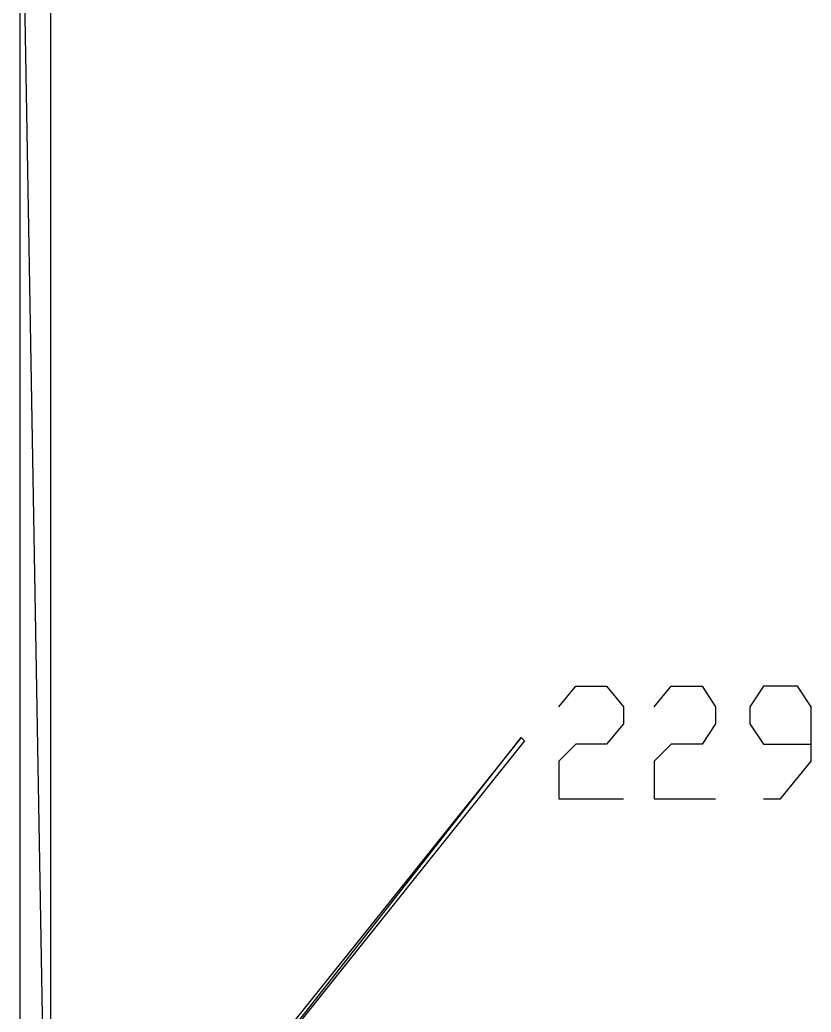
# Model space of a CAD drawing. Header units: millimetres. Extents: x 43 to 817, y 0 to 715.
# Drawn here: x 560.56 to 588.4, y 102.09 to 137.02 of the extents above; entities that cross this region are included whole.
import ezdxf

# ---------------------------------------------------------------- set-up
doc = ezdxf.new("R2010")
doc.units = ezdxf.units.MM
doc.layers.add('DIAGRAM', color=4, linetype='Continuous')

msp = doc.modelspace()

# ---------------------------------------------------------------- linework, layer by layer
at = {"layer": 'DIAGRAM'}
for p, q in [((561.64, 85.24), (560.56, 148.24)), ((560.56, 148.24), (560.56, 85.24)), ((561.64, 85.24), (560.56, 148.24)), ((561.64, 148.24), (561.64, 85.24)), ((579.52, 112.84), (580.12, 113.56)), ((580.12, 113.56), (581.2, 113.56)), ((581.2, 113.56), (581.8, 112.84)), ((582.88, 112.84), (583.48, 113.56)), ((583.48, 113.56), (584.56, 113.56)), ((584.56, 113.56), (585.04, 112.84)), ((586.72, 113.56), (586.24, 112.84)), ((587.92, 113.56), (586.72, 113.56)), ((588.4, 112.84), (587.92, 113.56)), ((581.8, 112.84), (581.8, 112.24)), ((585.04, 112.84), (585.04, 112.24)), ((586.24, 112.84), (586.24, 112.24)), ((588.4, 110.92), (588.4, 112.84)), ((581.8, 112.24), (581.2, 111.52)), ((585.04, 112.24), (584.56, 111.52)), ((586.24, 112.24), (586.72, 111.52)), ((578.2, 111.76), (567.16, 97.96)), ((567.28, 97.84), (578.2, 111.76)), ((567.28, 97.84), (578.2, 111.76)), ((578.32, 111.64), (567.28, 97.84)), ((578.2, 111.76), (578.32, 111.64)), ((580.12, 111.52), (579.52, 110.92)), ((581.2, 111.52), (580.12, 111.52)), ((583.48, 111.52), (582.88, 110.92)), ((584.56, 111.52), (583.48, 111.52)), ((586.72, 111.52), (588.4, 111.52)), ((579.52, 110.92), (579.52, 109.6)), ((582.88, 110.92), (582.88, 109.6)), ((587.32, 109.6), (588.4, 110.92)), ((579.52, 109.6), (581.8, 109.6)), ((582.88, 109.6), (585.04, 109.6)), ((586.72, 109.6), (587.32, 109.6))]:
    msp.add_line(p, q, dxfattribs=at)

doc.saveas('drawing.dxf')
